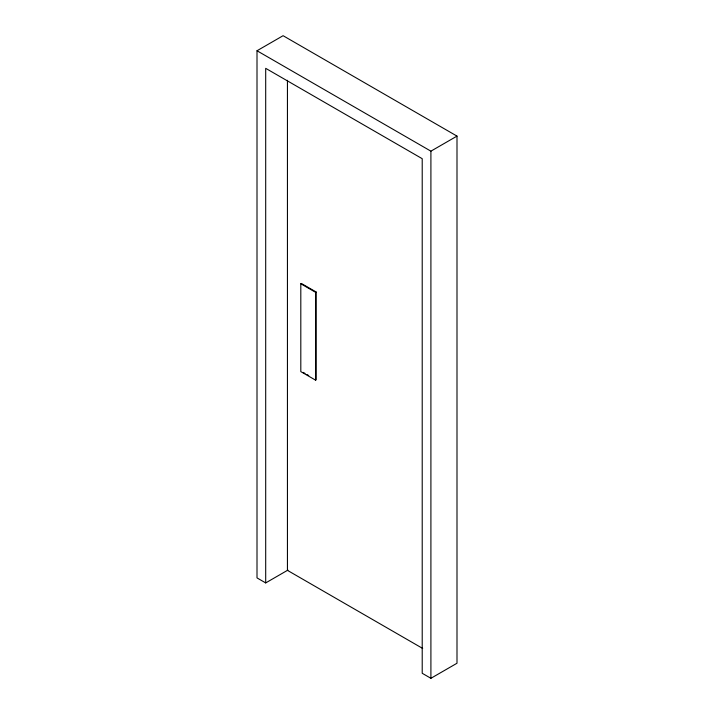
<?xml version="1.0" encoding="UTF-8"?>
<svg xmlns="http://www.w3.org/2000/svg" width="714" height="714" viewBox="0 0 714 714"><rect width="100%" height="100%" fill="white"/><g stroke="black" fill="none" stroke-linecap="round" stroke-linejoin="round"><path stroke-width="1.07" d="M257.004 50.756L283.092 35.7L456.996 136.106L456.996 663.244L430.908 678.3L422.215 673.284L422.215 158.695L265.697 68.33L265.697 582.919L257.004 577.894L257.004 50.756L430.908 151.163L456.996 136.106M300.808 283.77L301.353 283.449L316.132 291.99L316.132 379.839L315.588 380.16L300.808 371.619L300.808 283.77L315.588 292.303L316.132 291.99M265.697 582.919L287.921 570.084M303.2 372.378L305.048 373.44M306.895 374.511L308.743 375.573M422.697 648.455L287.439 570.361L287.439 80.289M430.908 151.163L430.908 678.3M315.588 292.303L315.588 380.16"/></g></svg>
